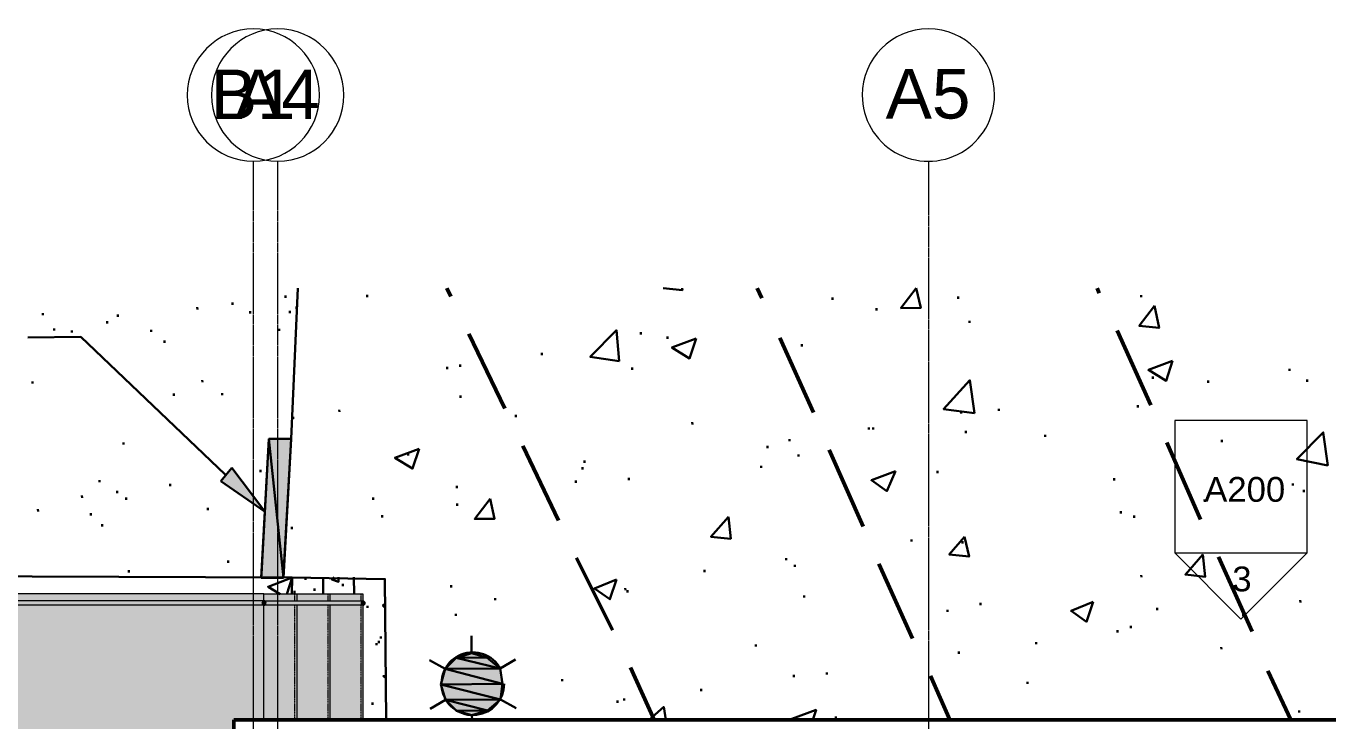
# Model space of a CAD drawing. Header units: inches. Extents: x -4136 to -1245, y 10244 to 12022.
# Drawn here: x -3112.5 to -2640.3, y 11770.3 to 12022.5 of the extents above; entities that cross this region are included whole.
import ezdxf

# ---------------------------------------------------------------- set-up
doc = ezdxf.new("R2010")
doc.units = ezdxf.units.IN
doc.header["$MEASUREMENT"] = 0
for name, pattern in [('Grid Line 1_2_', [0.875, 0.5, -0.125, 0.125, -0.125]), ('IMPORT-DASHEDX2 _3_', [0.225, 0.15, -0.075]), ('Overhead 1_16_', [0.101562, 0.0625, -0.039062])]:
    doc.linetypes.add(name, pattern=pattern)
for name, color, linetype, lineweight in [('A-FLOR', 192, 'Continuous', 13), ('A-FLOR-HRAL', 11, 'Continuous', 9), ('A-FLOR-PATT-2', 8, 'Continuous', 9), ('A-WALL', 113, 'Continuous', 13), ('A-WALL-5', 113, 'Continuous', 50), ('G-ANNO-SYMB', 111, 'Continuous', 9), ('PDF_Geometry-3', 253, 'Continuous', 30), ('PDF_Geometry-5', 111, 'Continuous', 50), ('PDF_Solid Fills-2', 253, 'Continuous', 30), ('S-GRID-1', 1, 'Grid Line 1_2_', 9), ('S-GRID-IDEN', 1, 'Continuous', 9), ('S-STRS', 31, 'Continuous', 9), ('S-STRS-1', 31, 'Overhead 1_16_', 9), ('site plan_dwg _3_-1', 254, 'IMPORT-DASHEDX2 _3_', 9)]:
    doc.layers.add(name, color=color, linetype=linetype, lineweight=lineweight)
doc.styles.add('Arial', font='arial.ttf', dxfattribs={"height": 18})
doc.styles.add('Arial_1', font='arial.ttf', dxfattribs={"height": 9})

# ---------------------------------------------------------------- blocks, each defined once
blk = doc.blocks.new('site plan_dwg _3_-1267336-FLOOR PLAN - MEZZANINE')
at = {"layer": 'PDF_Solid Fills-2'}
for points in [[(2027.32, 1967.4), (2035.32, 1967.4), (2030.52, 2017.8), (2027.4, 1968.73)], [(2035.32, 1967.4), (2030.52, 2017.8), (2038.52, 2017.8), (2035.4, 1968.67)], [(2028.92, 1991.4), (2012.92, 2002.6), (2016.92, 2007.4), (2028.48, 1991.99)], [(2093.72, 1933.8), (2113.72, 1933.8), (2097.72, 1937.8)], [(2097.72, 1937.8), (2108.92, 1937.8), (2103.32, 1939.4), (2100.68, 1938.64)], [(2113.72, 1933.8), (2097.72, 1937.8), (2108.92, 1937.8)], [(2092.12, 1928.2), (2114.52, 1928.2), (2093.72, 1933.8)], [(2114.52, 1928.2), (2093.72, 1933.8), (2113.72, 1933.8)], [(2093.72, 1922.6), (2113.72, 1922.6), (2092.12, 1928.2)], [(2113.72, 1922.6), (2092.12, 1928.2), (2114.52, 1928.2)], [(2097.72, 1918.6), (2108.92, 1918.6), (2093.72, 1922.6)], [(2108.92, 1918.6), (2093.72, 1922.6), (2113.72, 1922.6)], [(2103.32, 1917), (2097.72, 1918.6), (2108.92, 1918.6)]]:
    blk.add_hatch(color=256, dxfattribs=at).paths.add_polyline_path(points, flags=0)
at = {"layer": 'PDF_Geometry-3'}
for p, q in [((2036.92, 2069.8), (2036.92, 2069)), ((2041.49, 2072.47), (2038.52, 2017.8)), ((2066.52, 2069.8), (2066.52, 2069)), ((1948.92, 2064.2), (1948.92, 2063.4)), ((2004.92, 2065.8), (2004.92, 2065)), ((2017.72, 2067.4), (2017.72, 2066.6)), ((2024.12, 2064.2), (2024.12, 2063.4)), ((2038.52, 2064.2), (2038.52, 2063.4)), ((2040.92, 2065.8), (2040.92, 2065)), ((2235.32, 2067.4), (2235.32, 2066.6)), ((2280.92, 2067.4), (2280.92, 2066.6)), ((2347.32, 2067.4), (2347.32, 2066.6)), ((1972.12, 2061), (1972.12, 2060.2)), ((1976.12, 2063.4), (1976.12, 2062.6)), ((2251.32, 2063.4), (2251.32, 2062.6)), ((1952.92, 2058.6), (1952.92, 2057.8)), ((1959.32, 2057.8), (1959.32, 2057)), ((1988.12, 2057.8), (1988.12, 2057)), ((2034.52, 2057.8), (2034.52, 2057)), ((2165.72, 2055.4), (2165.72, 2054.6)), ((2284.92, 2058.6), (2284.92, 2057.8)), ((1992.92, 2053.8), (1992.92, 2053)), ((2175.32, 2053.8), (2175.32, 2053)), ((2224.12, 2050.6), (2224.12, 2049.8)), ((2129.72, 2048.2), (2129.72, 2047.4)), ((2095.32, 2043.4), (2095.32, 2042.6)), ((2100.12, 2044.2), (2100.12, 2043.4)), ((2162.52, 2042.6), (2162.52, 2041.8)), ((2400.92, 2040.2), (2400.92, 2039.4)), ((1944.92, 2039.4), (1944.92, 2038.6)), ((2006.52, 2039.4), (2006.52, 2038.6)), ((2351.32, 2037.8), (2351.32, 2037)), ((2371.32, 2036.2), (2371.32, 2035.4)), ((2407.32, 2036.2), (2407.32, 2035.4)), ((1996.12, 2034.6), (1996.12, 2033.8)), ((2013.72, 2034.6), (2013.72, 2033.8)), ((2100.12, 2033), (2100.12, 2032.2)), ((2056.12, 2028.2), (2056.12, 2027.4)), ((2295.32, 2026.6), (2295.32, 2025.8)), ((2345.72, 2027.4), (2345.72, 2026.6)), ((2039.32, 2025.8), (2039.32, 2025)), ((2120.12, 2025.8), (2120.12, 2025)), ((2184.12, 2022.6), (2184.12, 2021.8)), ((2281.72, 2025.8), (2281.72, 2025)), ((1977.72, 2017), (1977.72, 2016.2)), ((2248.12, 2020.2), (2248.12, 2019.4)), ((2249.72, 2020.2), (2249.72, 2019.4)), ((2283.32, 2018.6), (2283.32, 2017.8)), ((2312.12, 2017), (2312.12, 2016.2)), ((2080.92, 2012.2), (2080.92, 2011.4)), ((2211.32, 2013.8), (2211.32, 2013)), ((2219.32, 2016.2), (2219.32, 2015.4)), ((2376.12, 2014.6), (2376.12, 2013.8)), ((2144.92, 2009), (2144.92, 2008.2)), ((2222.52, 2010.6), (2222.52, 2009.8)), ((1968.92, 2003.4), (1968.92, 2002.6)), ((2027.32, 2006.6), (2027.32, 2005.8)), ((2144.12, 2006.6), (2144.12, 2005.8)), ((2160.92, 2002.6), (2160.92, 2001.8)), ((2208.92, 2006.6), (2208.92, 2005.8)), ((2272.92, 2004.2), (2272.92, 2003.4)), ((1962.52, 1997.8), (1962.52, 1997)), ((1975.32, 1999.4), (1975.32, 1998.6)), ((1994.52, 2001.8), (1994.52, 2001)), ((2098.52, 2000.2), (2098.52, 1999.4)), ((2141.72, 2001.8), (2141.72, 2001)), ((2336.92, 2001), (2336.92, 2000.2)), ((2401.72, 1998.6), (2401.72, 1997.8)), ((1946.52, 1993), (1946.52, 1992.2)), ((1978.52, 1997), (1978.52, 1996.2)), ((2008.12, 1993), (2008.12, 1992.2)), ((2068.12, 1996.2), (2068.12, 1995.4)), ((2098.52, 1993.8), (2098.52, 1993)), ((2369.72, 1993), (2369.72, 1992.2)), ((2405.72, 1996.2), (2405.72, 1995.4)), ((1965.72, 1991.4), (1965.72, 1990.6)), ((2071.32, 1989.8), (2071.32, 1989)), ((2339.32, 1989), (2339.32, 1988.2)), ((1969.72, 1987.4), (1969.72, 1986.6)), ((2038.52, 1985.8), (2038.52, 1985)), ((2344.12, 1987.4), (2344.12, 1986.6)), ((2263.32, 1979.4), (2263.32, 1978.6)), ((2281.72, 1978.6), (2281.72, 1977.8)), ((1979.32, 1970.6), (1979.32, 1969.8)), ((2015.32, 1973.8), (2015.32, 1973)), ((2217.72, 1973), (2217.72, 1972.2)), ((2220.92, 1970.6), (2220.92, 1969.8)), ((2043.32, 1967.4), (2043.32, 1966.6)), ((2049.72, 1967.4), (2049.72, 1961.3)), ((2056.92, 1965), (2056.92, 1964.2)), ((2060.92, 1967.4), (2060.92, 1961.21)), ((2188.12, 1969), (2188.12, 1968.2)), ((2346.52, 1965.8), (2346.52, 1965)), ((2039.32, 1962.6), (2039.32, 1961.8)), ((2046.52, 1963.4), (2046.52, 1962.6)), ((2096.12, 1964.2), (2096.12, 1963.4)), ((2159.32, 1962.6), (2159.32, 1961.8)), ((2160.12, 1961.8), (2160.12, 1961)), ((2065.72, 1957), (2065.72, 1956.2)), ((2112.12, 1959.4), (2112.12, 1958.6)), ((2224.12, 1959.4), (2224.12, 1958.6)), ((2288.12, 1956.2), (2288.12, 1955.4)), ((2404.12, 1956.2), (2404.12, 1955.4)), ((2097.72, 1953.8), (2097.72, 1953)), ((2276.12, 1953.8), (2276.12, 1953)), ((2352.12, 1953.8), (2352.12, 1953)), ((2383.32, 1951.4), (2383.32, 1950.6)), ((2070.52, 1945.8), (2070.52, 1945)), ((2103.32, 1939.4), (2103.32, 1945.8)), ((2337.72, 1945.8), (2337.72, 1945)), ((2342.52, 1947.4), (2342.52, 1946.6)), ((2068.92, 1943.4), (2068.92, 1942.6)), ((2069.72, 1944.2), (2069.72, 1943.4)), ((2206.52, 1941.8), (2206.52, 1941)), ((2308.12, 1941.8), (2308.12, 1941)), ((2093.72, 1933.8), (2088.12, 1937)), ((2280.12, 1938.6), (2280.12, 1937.8)), ((2375.32, 1939.4), (2375.32, 1938.6)), ((2136.12, 1929.8), (2136.12, 1929)), ((2220.12, 1930.6), (2220.12, 1929.8)), ((2232.12, 1931.4), (2232.12, 1930.6)), ((2304.92, 1927.4), (2304.92, 1926.6)), ((2093.72, 1922.6), (2088.12, 1919.4)), ((2113.72, 1922.6), (2119.32, 1919.4)), ((2158.52, 1922.6), (2158.52, 1921.8)), ((2186.52, 1925.8), (2186.52, 1925)), ((2067.32, 1921.8), (2067.32, 1921)), ((2156.12, 1921.8), (2156.12, 1921)), ((2103.32, 1917), (2103.32, 1915.23)), ((2235.32, 1915.4), (2235.32, 1914.6)), ((2403.32, 1916.2), (2403.32, 1915.4))]:
    blk.add_line(p, q, dxfattribs=at)
at = {"layer": 'PDF_Geometry-3', "flags": 128}
for points in [[(2180.85, 2071.31), (2180.92, 2070.6), (2173.98, 2071.37)], [(2014.52, 2005), (1962.52, 2055.4), (1943.32, 2055.4)], [(2035.32, 1967.4), (2038.52, 2017.8), (2030.52, 2017.8), (2027.32, 1967.4)], [(2038.52, 1967.4), (1849.72, 1969.8), (1849.66, 1963.09)], [(2034.15, 1961.43), (2029.72, 1964.2), (2038.52, 1967.4), (2072.12, 1966.6), (2072.12, 1915.49)], [(2038.34, 1961.4), (2038.52, 1967.4), (2036.52, 1961.41)], [(2055.32, 1967.4), (2055.32, 1965.8), (2052.92, 1966.6), (2053.72, 1967.4)], [(2072.12, 1956.2), (2071.32, 1957), (2072.12, 1957.8)], [(2119.32, 1937), (2113.72, 1933.8), (2114.52, 1928.2)], [(2072.12, 1930.6), (2071.32, 1931.4), (2072.12, 1931.4)], [(2167.54, 1914.69), (2172.92, 1919.4), (2173.6, 1914.64)], [(2219.66, 1914.26), (2219.32, 1914.6), (2228.12, 1917.8), (2226.92, 1914.2)]]:
    blk.add_lwpolyline(points, dxfattribs=at)
for points in [[(2265.72, 2070.6), (2267.32, 2063.4), (2260.12, 2063.4)], [(2352.12, 2063.4), (2353.72, 2055.4), (2346.52, 2056.2)], [(2157.72, 2045), (2147.32, 2046.6), (2156.92, 2056.2)], [(2185.72, 2053), (2183.32, 2045.8), (2176.92, 2049.8)], [(2358.52, 2043.4), (2356.12, 2036.2), (2349.72, 2040.2)], [(2286.52, 2025), (2275.32, 2026.6), (2284.92, 2037)], [(2414.52, 2005), (2403.32, 2007.4), (2412.92, 2017)], [(2084.92, 2013.8), (2082.52, 2006.6), (2076.12, 2010.6)], [(2257.72, 2004.2), (2254.52, 1997), (2248.92, 2001)], [(2110.52, 1995.4), (2112.12, 1988.2), (2104.92, 1988.2)], [(2196.92, 1988.2), (2197.72, 1980.2), (2190.52, 1981)], [(2282.52, 1980.2), (2284.12, 1973), (2276.92, 1973.8)], [(2368.92, 1973), (2369.72, 1965), (2362.52, 1965.8)], [(2156.12, 1965.8), (2153.72, 1958.6), (2148.12, 1962.6)], [(2328.92, 1956.2), (2326.52, 1949), (2320.92, 1953)]]:
    blk.add_lwpolyline(points, close=True, dxfattribs=at)
at = {"layer": 'PDF_Geometry-3'}
blk.add_arc((2103.72, 1928.37), 11.38, 28.4956, 359.0906, dxfattribs=at)
at = {"layer": 'PDF_Geometry-5'}
for p, q in [((2095.5, 2072.02), (2096.92, 2069)), ((2208.09, 2071.09), (2209.72, 2067.4)), ((2331.32, 2070.06), (2332.12, 2068.2)), ((2103.32, 2055.4), (2116.12, 2028.2)), ((2338.52, 2054.6), (2350.52, 2027.4)), ((2216.12, 2053), (2228.12, 2025.8)), ((2122.52, 2014.6), (2135.32, 1987.4)), ((2233.72, 2012.2), (2245.72, 1984.2)), ((2356.12, 2013.8), (2368.12, 1985.8)), ((2141.72, 1973.8), (2154.52, 1947.4)), ((2251.32, 1970.6), (2263.32, 1943.4)), ((2374.52, 1972.2), (2386.52, 1945)), ((2160.92, 1933.8), (2169.33, 1914.68)), ((2269.72, 1929.8), (2276.58, 1913.78)), ((2392.12, 1930.6), (2400.3, 1912.75))]:
    blk.add_line(p, q, dxfattribs=at)
at = {"layer": 'PDF_Solid Fills-2'}
for p, q in [((2030.52, 2017.8), (2027.4, 1968.73)), ((2035.32, 1967.4), (2030.52, 2017.8)), ((2035.32, 1967.4), (2030.52, 2017.8)), ((2030.52, 2017.8), (2038.52, 2017.8)), ((2038.52, 2017.8), (2035.4, 1968.67)), ((2012.92, 2002.6), (2016.92, 2007.4)), ((2016.92, 2007.4), (2028.48, 1991.99)), ((2028.92, 1991.4), (2012.92, 2002.6)), ((2028.48, 1991.99), (2028.92, 1991.4)), ((2027.4, 1968.73), (2027.32, 1967.4)), ((2027.32, 1967.4), (2035.32, 1967.4)), ((2035.4, 1968.67), (2035.32, 1967.4)), ((2097.72, 1937.8), (2093.72, 1933.8)), ((2100.68, 1938.64), (2097.72, 1937.8)), ((2097.72, 1937.8), (2108.92, 1937.8)), ((2113.72, 1933.8), (2097.72, 1937.8)), ((2113.72, 1933.8), (2097.72, 1937.8)), ((2097.72, 1937.8), (2108.92, 1937.8)), ((2103.32, 1939.4), (2100.68, 1938.64)), ((2108.92, 1937.8), (2103.32, 1939.4)), ((2108.92, 1937.8), (2113.72, 1933.8)), ((2093.72, 1933.8), (2092.12, 1928.2)), ((2093.72, 1933.8), (2113.72, 1933.8)), ((2114.52, 1928.2), (2093.72, 1933.8)), ((2114.52, 1928.2), (2093.72, 1933.8)), ((2093.72, 1933.8), (2113.72, 1933.8)), ((2113.72, 1933.8), (2114.52, 1928.2)), ((2092.12, 1928.2), (2114.52, 1928.2)), ((2113.72, 1922.6), (2092.12, 1928.2)), ((2092.12, 1928.2), (2093.72, 1922.6)), ((2113.72, 1922.6), (2092.12, 1928.2)), ((2092.12, 1928.2), (2114.52, 1928.2)), ((2114.52, 1928.2), (2113.72, 1922.6)), ((2093.72, 1922.6), (2113.72, 1922.6)), ((2108.92, 1918.6), (2093.72, 1922.6)), ((2093.72, 1922.6), (2097.72, 1918.6)), ((2108.92, 1918.6), (2093.72, 1922.6)), ((2093.72, 1922.6), (2113.72, 1922.6)), ((2113.72, 1922.6), (2108.92, 1918.6)), ((2103.32, 1917), (2097.72, 1918.6)), ((2097.72, 1918.6), (2108.92, 1918.6)), ((2097.72, 1918.6), (2108.92, 1918.6)), ((2108.92, 1918.6), (2103.32, 1917))]:
    blk.add_line(p, q, dxfattribs=at)
blk = doc.blocks.new('Railing - Lapeyre - 1 1_2_ Post-1355937-FLOOR PLAN - MEZZANINE')
at = {"layer": 'A-FLOR-HRAL'}
blk.add_hatch(color=256, dxfattribs=at).paths.add_polyline_path([(0.07, 0.74), (-0.02, 0.75), (-0.33, 0.67), (-0.41, 0.62), (-0.63, 0.4), (-0.65, 0.37), (-0.72, 0.19), (-0.72, 0), (-0.63, 0.02), (-0.54, 0.33), (-0.53, 0.37), (-0.41, 0.53), (-0.25, 0.65), (0.05, 0.74)], flags=0)
blk.add_arc((0, 0), 0.75, 84.3466, 180, dxfattribs=at)
blk = doc.blocks.new('Railing - Lapeyre - 1 1_2_ Post-V1-FLOOR PLAN - MEZZANINE')
at = {"layer": 'A-FLOR-HRAL'}
blk.add_hatch(color=256, dxfattribs=at).paths.add_polyline_path([(0, -0.75), (0.19, -0.72), (0.37, -0.65), (0.53, -0.53), (0.65, -0.38), (0.72, -0.19), (0.72, 0), (-0.75, 0), (-0.72, -0.19), (-0.65, -0.38), (-0.53, -0.53), (-0.38, -0.65), (-0.19, -0.72)], flags=0)
blk.add_arc((0, 0), 0.75, 180, 360, dxfattribs=at)
blk = doc.blocks.new('Railing - Railing-1339868-FLOOR PLAN - MEZZANINE')
at = {"layer": 'A-FLOR-HRAL'}
h = blk.add_hatch(color=256, dxfattribs=at)
h.paths.add_polyline_path([(-3209.2, 11738.4), (-3208.45, 11738.4), (-3208.48, 11747.66), (-3209.95, 11747.66), (-3209.93, 11738.4), (-3209.4, 11738.4)], flags=0)
h.paths.add_polyline_path([(-3209.71, 11748.22), (-3208.45, 11748.22), (-3208.48, 11757.08), (-3209.95, 11757.08), (-3209.92, 11748.22), (-3209.73, 11748.22)], flags=0)
h.paths.add_polyline_path([(-3209.35, 11757.64), (-3208.45, 11757.64), (-3208.48, 11812.42), (-3209.95, 11813.9), (-3209.93, 11757.64), (-3209.4, 11757.64)], flags=0)
blk.add_hatch(color=256, dxfattribs=at).paths.add_polyline_path([(-3026.61, 11812.4), (-3026.83, 11812.62), (-3026.91, 11812.77), (-3026.95, 11812.95), (-3026.94, 11813.15), (-3026.88, 11813.34), (-3026.76, 11813.52), (-3026.72, 11813.56), (-3026.58, 11813.68), (-3026.4, 11813.75), (-3026.2, 11813.79), (-3026.2, 11813.9), (-3209.93, 11813.87), (-3208.45, 11812.4), (-3026.72, 11812.4)], flags=0)
for p, q in [((-3026.2, 11813.9), (-3209.95, 11813.9)), ((-3209.95, 11813.9), (-3209.95, 11757.64)), ((-3208.45, 11812.4), (-3026.2, 11812.4)), ((-3208.45, 11757.64), (-3208.45, 11812.4)), ((-3026.2, 11813.9), (-3026.2, 11813.79)), ((-3209.95, 11757.08), (-3209.95, 11748.22)), ((-3208.45, 11748.22), (-3208.45, 11757.08)), ((-3209.95, 11747.66), (-3209.95, 11738.4)), ((-3208.45, 11738.4), (-3208.45, 11747.66)), ((-3208.45, 11738.4), (-3209.95, 11738.4))]:
    blk.add_line(p, q, dxfattribs=at)
blk.add_open_spline([(-3209.95, 11813.9), (-3209.95, 11813.9), (-3209.94, 11813.88), (-3209.9, 11813.84), (-3209.85, 11813.8), (-3209.81, 11813.75), (-3209.77, 11813.71), (-3209.72, 11813.66), (-3209.66, 11813.6), (-3209.59, 11813.54), (-3209.54, 11813.48), (-3209.49, 11813.43), (-3209.44, 11813.39), (-3209.4, 11813.34), (-3209.35, 11813.29), (-3209.3, 11813.24), (-3209.25, 11813.19), (-3209.2, 11813.15), (-3209.15, 11813.1), (-3209.11, 11813.05), (-3209.06, 11813), (-3209.01, 11812.95), (-3208.96, 11812.9), (-3208.92, 11812.86), (-3208.87, 11812.81), (-3208.83, 11812.77), (-3208.79, 11812.73), (-3208.73, 11812.68), (-3208.68, 11812.63), (-3208.64, 11812.58), (-3208.6, 11812.54), (-3208.55, 11812.49), (-3208.51, 11812.45), (-3208.47, 11812.41), (-3208.45, 11812.4), (-3208.45, 11812.4)], degree=3, knots=[0, 0, 0, 0, 0.083333, 0.125, 0.166667, 0.208333, 0.229167, 0.25, 0.291667, 0.333333, 0.354167, 0.375, 0.395833, 0.416667, 0.4375, 0.458333, 0.479167, 0.5, 0.520833, 0.541667, 0.5625, 0.583333, 0.604167, 0.625, 0.645833, 0.666667, 0.6875, 0.708333, 0.75, 0.770833, 0.791667, 0.833333, 0.875, 0.916667, 1, 1, 1, 1], dxfattribs=at)
at = {"rotation": 269.9999999999996}
blk.add_blockref('Railing - Lapeyre - 1 1_2_ Post-1355937-FLOOR PLAN - MEZZANINE', (-3026.2, 11813.15), dxfattribs=at)
blk.add_blockref('Railing - Lapeyre - 1 1_2_ Post-V1-FLOOR PLAN - MEZZANINE', (-3209.2, 11738.4))
blk = doc.blocks.new('Railing - Lapeyre - 1 1_2_ Post-1355956-FLOOR PLAN - MEZZANINE')
at = {"layer": 'A-FLOR-HRAL'}
blk.add_hatch(color=256, dxfattribs=at).paths.add_polyline_path([(0.75, 0), (0.72, 0.19), (0.65, 0.37), (0.53, 0.53), (0.37, 0.65), (0.19, 0.72), (0, 0.75), (-0.19, 0.72), (-0.38, 0.65), (-0.53, 0.53), (-0.65, 0.37), (-0.72, 0.19), (-0.75, 0), (-0.72, -0.19), (-0.65, -0.38), (-0.53, -0.53), (-0.38, -0.65), (-0.19, -0.72), (0, -0.75), (0.19, -0.72), (0.37, -0.65), (0.53, -0.53), (0.65, -0.38), (0.72, -0.19)], flags=0)
for start, end in [(360, 180), (180, 360)]:
    blk.add_arc((0, 0), 0.75, start, end, dxfattribs=at)
blk = doc.blocks.new('Railing - Lapeyre - 1 1_2_ Post-1355958-FLOOR PLAN - MEZZANINE')
at = {"layer": 'A-FLOR-HRAL'}
blk.add_hatch(color=256, dxfattribs=at).paths.add_polyline_path([(0.75, 0), (0.72, 0.19), (0.65, 0.37), (0.53, 0.53), (0.37, 0.65), (0.19, 0.72), (0, 0.75), (-0.19, 0.72), (-0.38, 0.65), (-0.53, 0.53), (-0.65, 0.37), (-0.72, 0.19), (-0.75, 0), (-0.72, -0.19), (-0.65, -0.38), (-0.53, -0.53), (-0.38, -0.65), (-0.19, -0.72), (0, -0.75), (0.19, -0.72), (0.37, -0.65), (0.54, -0.52), (0.65, -0.38), (0.72, -0.19)], flags=0)
for start, end in [(360, 180), (180, 360)]:
    blk.add_arc((0, 0), 0.75, start, end, dxfattribs=at)
blk = doc.blocks.new('Railing - Railing-1340472-FLOOR PLAN - MEZZANINE')
at = {"layer": 'A-FLOR-HRAL'}
blk.add_hatch(color=256, dxfattribs=at).paths.add_polyline_path([(-3025.68, 11812.27), (-2990.4, 11812.3), (-2990.58, 11812.37), (-2990.74, 11812.49), (-2990.86, 11812.65), (-2990.93, 11812.83), (-2990.96, 11813.02), (-2990.93, 11813.22), (-2990.86, 11813.4), (-2990.74, 11813.55), (-2990.58, 11813.67), (-2990.4, 11813.75), (-2990.4, 11813.77), (-3025.77, 11813.75), (-3025.58, 11813.55), (-3025.5, 11813.4), (-3025.48, 11813.34), (-3025.47, 11812.95), (-3025.53, 11812.71), (-3025.64, 11812.54), (-3025.8, 11812.4), (-3025.83, 11812.37), (-3026.01, 11812.3), (-3026.01, 11812.27)], flags=0)
blk.add_hatch(color=256, dxfattribs=at).paths.add_polyline_path([(-3025.68, 11812.27), (-2990.4, 11812.3), (-2990.58, 11812.37), (-2990.74, 11812.49), (-2990.86, 11812.65), (-2990.93, 11812.83), (-2990.96, 11813.02), (-2990.93, 11813.22), (-2990.86, 11813.4), (-2990.74, 11813.55), (-2990.58, 11813.67), (-2990.4, 11813.75), (-2990.4, 11813.77), (-3025.77, 11813.75), (-3025.58, 11813.55), (-3025.5, 11813.4), (-3025.48, 11813.34), (-3025.47, 11812.95), (-3025.53, 11812.71), (-3025.64, 11812.54), (-3025.8, 11812.4), (-3025.83, 11812.37), (-3026.01, 11812.3), (-3026.01, 11812.27)], flags=0)
for p, q in [((-2990.21, 11812.27), (-3026.21, 11812.27)), ((-2990.21, 11813.77), (-3025.8, 11813.77))]:
    blk.add_line(p, q, dxfattribs=at)
at = {"rotation": 270}
for name, p in [('Railing - Lapeyre - 1 1_2_ Post-1355958-FLOOR PLAN - MEZZANINE', (-3026.21, 11813.02)), ('Railing - Lapeyre - 1 1_2_ Post-1355956-FLOOR PLAN - MEZZANINE', (-2990.21, 11813.02))]:
    blk.add_blockref(name, p, dxfattribs=at)
blk = doc.blocks.new('Grid - Grid Head - Circle-50561-FLOOR PLAN - MEZZANINE')
at = {"layer": 'S-GRID-IDEN'}
for start, end in [(360, 180), (180, 360)]:
    blk.add_arc((0, 0), 0.25, start, end, dxfattribs=at)
blk = doc.blocks.new('Elevation - Detail Number-151647-FLOOR PLAN - MEZZANINE')
at = {"layer": 'G-ANNO-SYMB'}
for p, q in [((0.25, 0.25), (-0.25, 0.25)), ((-0.25, 0.25), (-0.25, -0.25)), ((0.25, -0.25), (0.25, 0.25)), ((-0.25, -0.25), (0.25, -0.25))]:
    blk.add_line(p, q, dxfattribs=at)
blk = doc.blocks.new('Elevation - Detail Number-151370-FLOOR PLAN - MEZZANINE')
at = {"layer": 'G-ANNO-SYMB'}
for p, q in [((0, 0.25), (-0.25, 0)), ((0.25, 0), (0, 0.25)), ((-0.25, 0), (0.25, 0))]:
    blk.add_line(p, q, dxfattribs=at)

msp = doc.modelspace()

# ---------------------------------------------------------------- hatches: boundary and pattern name
at = {"layer": 'A-FLOR-PATT-2'}
h = msp.add_hatch(dxfattribs=at)
h.set_pattern_fill('FP_3', color=256, style=0, pattern_type=2)
h.set_pattern_definition([(0, (0, 0), (30.72, 7.68), [1.267, -21.773, 1.267, -21.773, -122.88]), (0, (0, 0), (30.72, 7.68), [-46.08, 1.267, -44.813, 1.267, -21.773, -53.76]), (0, (0, 0), (30.72, 7.68), [-115.2, 1.267, -14.093, 1.267, -37.133]), (120, (11.52, 3.84), (-22.011075, 22.7643004), [1.267, -21.773, 1.267, -21.773, -122.88]), (120, (11.52, 3.84), (-22.011075, 22.7643004), [-46.08, 1.267, -44.813, 1.267, -21.773, -53.76]), (120, (11.52, 3.84), (-22.011075, 22.7643004), [-115.2, 1.267, -14.093, 1.267, -37.133]), (240, (15.36, 19.2), (-8.708925, -30.4443004), [1.267, -21.773, 1.267, -21.773, -122.88]), (240, (15.36, 19.2), (-8.708925, -30.4443004), [-46.08, 1.267, -44.813, 1.267, -21.773, -53.76]), (240, (15.36, 19.2), (-8.708925, -30.4443004), [-115.2, 1.267, -14.093, 1.267, -37.133])])
h.paths.add_polyline_path([(-3034.97, 10794.77), (-3034.09, 10794.77), (-3034.97, 10795.45), (-3036.08, 10796.9), (-3036.78, 10798.58), (-3037.02, 10800.4), (-3036.78, 10802.21), (-3036.08, 10803.9), (-3035.21, 10805.02), (-3037.08, 10805.02), (-3037.08, 10836.27), (-3072.08, 10836.27), (-3072.08, 10838.02), (-3037.08, 10838.02), (-3037.08, 11046.27), (-3036.33, 11046.27), (-3036.33, 11094.27), (-3581.7, 11094.27), (-3581.7, 11181.96), (-3616.7, 11181.96), (-3616.7, 11183.71), (-3581.7, 11183.71), (-3581.7, 11452.52), (-3772.63, 11452.49), (-3850.46, 11389.66), (-3850.76, 11389.6), (-3851, 11389.64), (-3851.09, 11389.68), (-3851.23, 11389.77), (-3851.37, 11389.91), (-3851.45, 11390.04), (-3851.5, 11390.23), (-3851.5, 11390.44), (-3851.38, 11390.76), (-3851.25, 11390.91), (-3851, 11391.12), (-3773.09, 11454.02), (-3581.7, 11454.02), (-3581.7, 11456.52), (-3774.01, 11456.52), (-3974.76, 11294.35), (-4075.29, 11303.4), (-3669.02, 10794.77), (-3036.78, 10794.77)], flags=0)
h.paths.add_polyline_path([(-3026.33, 11046.27), (-3026.2, 11046.27), (-3026.2, 11096.52), (-3026.33, 11096.52)], flags=0)
h.paths.add_polyline_path([(-3285.95, 11106.52), (-3049.33, 11106.52), (-3049.33, 11121.51), (-3036.33, 11121.51), (-3036.33, 11387.77), (-3071.33, 11387.77), (-3071.33, 11389.52), (-3036.33, 11389.52), (-3036.33, 11424.64), (-3049.33, 11424.64), (-3049.33, 11447.9), (-3285.95, 11447.9), (-3285.95, 11424.64), (-3301.95, 11424.64), (-3301.95, 11447.9), (-3558.45, 11447.9), (-3558.45, 11424.64), (-3570.83, 11424.64), (-3570.83, 11121.51), (-3558.45, 11121.51), (-3558.45, 11106.52), (-3301.95, 11106.52), (-3301.95, 11121.51), (-3285.95, 11121.51)], flags=0)
h.paths.add_polyline_path([(-3026.33, 11106.52), (-3026.2, 11106.52), (-3026.2, 11455.52), (-3026.33, 11455.52), (-3026.33, 11156.41)], flags=0)
h.paths.add_polyline_path([(-3568.48, 11207.61), (-3569.13, 11207.61), (-3569.13, 11208.61), (-3408.48, 11208.61), (-3408.48, 11207.61), (-3567.77, 11207.61)], flags=0)
h.paths.add_polyline_path([(-3570.48, 11208.9), (-3570.48, 11354.9), (-3568.48, 11354.9), (-3568.48, 11208.9), (-3570.41, 11208.9)], flags=0)
h.paths.add_polyline_path([(-3569.13, 11355.18), (-3569.13, 11356.18), (-3408.48, 11356.18), (-3408.48, 11355.18), (-3568.54, 11355.18)], flags=0)
h.paths.add_polyline_path([(-3120.79, 11455.52), (-3037.08, 11455.52), (-3037.08, 11741.46), (-3072.08, 11741.46), (-3072.08, 11743.21), (-3037.08, 11743.21), (-3037.08, 11770.65), (-3026.2, 11770.65), (-3026.21, 11812.27), (-3026.4, 11812.3), (-3026.74, 11812.4), (-3208.45, 11812.4), (-3208.45, 11757.64), (-3202.45, 11757.64), (-3202.45, 11757.08), (-3206.6, 11757.08), (-3207.08, 11756.88), (-3207.28, 11756.39), (-3207.28, 11748.91), (-3207.08, 11748.42), (-3206.59, 11748.22), (-3202.45, 11748.22), (-3202.45, 11747.66), (-3208.45, 11747.66), (-3208.48, 11738.2), (-3208.55, 11738.02), (-3208.67, 11737.87), (-3208.83, 11737.75), (-3209.01, 11737.67), (-3209.21, 11737.65), (-3209.4, 11737.67), (-3209.58, 11737.75), (-3209.73, 11737.87), (-3209.85, 11738.02), (-3209.93, 11738.2), (-3209.95, 11738.59), (-3209.95, 11747.66), (-3212.45, 11747.66), (-3212.45, 11506.13), (-3212.26, 11506.11), (-3212.08, 11506.03), (-3211.92, 11505.91), (-3211.8, 11505.76), (-3211.73, 11505.58), (-3211.7, 11505.38), (-3211.73, 11505.19), (-3211.8, 11505.01), (-3211.92, 11504.85), (-3212.08, 11504.73), (-3212.26, 11504.66), (-3212.45, 11504.63), (-3212.45, 11472.99), (-3202.45, 11472.99), (-3202.45, 11472.43), (-3206.59, 11472.43), (-3207.08, 11472.23), (-3207.28, 11471.74), (-3207.28, 11464.26), (-3207.08, 11463.77), (-3206.59, 11463.57), (-3202.45, 11463.57), (-3202.45, 11463.01), (-3212.45, 11463.01), (-3212.45, 11456.52), (-3261.45, 11456.52), (-3261.45, 11455.52), (-3146.96, 11455.52)], flags=0)
h.paths.add_polyline_path([(-3208.31, 11463.57), (-3207.83, 11463.77), (-3207.62, 11464.26), (-3207.62, 11471.74), (-3207.83, 11472.23), (-3208.31, 11472.43), (-3212.45, 11472.43), (-3212.45, 11463.57), (-3208.81, 11463.57)], flags=0)
h.paths.add_polyline_path([(-3208.31, 11748.22), (-3207.83, 11748.42), (-3207.62, 11748.91), (-3207.62, 11756.39), (-3207.83, 11756.88), (-3208.31, 11757.08), (-3208.45, 11757.08), (-3208.45, 11748.22)], flags=0)
h.paths.add_polyline_path([(-3209.95, 11748.22), (-3209.95, 11757.08), (-3212.45, 11757.08), (-3212.45, 11748.22)], flags=0)
h.paths.add_polyline_path([(-3209.95, 11757.64), (-3209.93, 11813.9), (-3026.2, 11813.9), (-3026.2, 11816.4), (-3212.45, 11816.4), (-3212.45, 11757.64)], flags=0)
at = {"layer": 'A-WALL'}
msp.add_hatch(color=256, dxfattribs=at).paths.add_polyline_path([(-1585.45, 11769.9), (-1585.45, 11770.65), (-3037.08, 11770.65), (-3037.08, 11769.9), (-1615.75, 11769.9)], flags=0)
at = {"layer": 'S-STRS'}
h = msp.add_hatch(color=256, dxfattribs=at)
h.paths.add_polyline_path([(-3014.21, 11770.65), (-3014.21, 11812.27), (-3026.2, 11812.27), (-3026.2, 11770.65), (-3016.27, 11770.65)], flags=0)
h.paths.add_polyline_path([(-3025.55, 11813.77), (-3014.21, 11813.77), (-3014.21, 11816.27), (-3026.2, 11816.27), (-3026.2, 11813.9), (-3026.01, 11813.87), (-3025.67, 11813.77)], flags=0)
h = msp.add_hatch(color=256, dxfattribs=at)
h.paths.add_polyline_path([(-3014.21, 11770.65), (-3002.21, 11770.65), (-3002.21, 11812.27), (-3014.21, 11812.27), (-3014.21, 11771.59)], flags=0)
h.paths.add_polyline_path([(-3014.21, 11813.77), (-3002.21, 11813.77), (-3002.21, 11816.27), (-3014.21, 11816.27)], flags=0)
h = msp.add_hatch(color=256, dxfattribs=at)
h.paths.add_polyline_path([(-2990.21, 11770.65), (-2990.21, 11812.27), (-3002.21, 11812.27), (-3002.21, 11770.65), (-2995.37, 11770.65)], flags=0)
h.paths.add_polyline_path([(-2990.21, 11813.77), (-2990.21, 11816.27), (-3002.21, 11816.27), (-3002.21, 11813.77), (-2990.38, 11813.77)], flags=0)

# ---------------------------------------------------------------- linework, layer by layer
at = {"layer": 'A-FLOR'}
for p, q in [((-3026.2, 11816.4), (-3212.45, 11816.4)), ((-3026.2, 11813.9), (-3026.2, 11816.4)), ((-3026.2, 11770.65), (-3026.2, 11812.27))]:
    msp.add_line(p, q, dxfattribs=at)
at = {"layer": 'A-WALL-5'}
for p, q in [((-1585.45, 11770.65), (-3037.08, 11770.65)), ((-3037.08, 11770.65), (-3037.08, 11455.52))]:
    msp.add_line(p, q, dxfattribs=at)
at = {"layer": 'S-GRID-1'}
for p, q in [((-3030.02, 10327.11), (-3030.02, 11973.42)), ((-3021.2, 10327.11), (-3021.2, 11973.42)), ((-2785.2, 11973.42), (-2785.2, 10769.7))]:
    msp.add_line(p, q, dxfattribs=at)
at = {"layer": 'S-STRS'}
for p, q in [((-3026.21, 11813.9), (-3026.21, 11816.27)), ((-3014.21, 11816.27), (-3026.2, 11816.27)), ((-3002.21, 11816.27), (-3014.21, 11816.27)), ((-3014.21, 11813.77), (-3014.21, 11816.27)), ((-2990.21, 11816.27), (-3002.21, 11816.27)), ((-3002.21, 11813.77), (-3002.21, 11816.27)), ((-2990.21, 11813.77), (-2990.21, 11816.27)), ((-3026.21, 11770.65), (-3026.21, 11812.27)), ((-3014.21, 11770.65), (-3014.21, 11812.27)), ((-3002.21, 11770.65), (-3002.21, 11812.27)), ((-2990.21, 11770.65), (-2990.21, 11812.27))]:
    msp.add_line(p, q, dxfattribs=at)
at = {"layer": 'S-STRS-1'}
for p, q in [((-3014.96, 11813.77), (-3014.96, 11816.27)), ((-3002.96, 11813.77), (-3002.96, 11816.27)), ((-2990.96, 11813.77), (-2990.96, 11816.27)), ((-3014.96, 11770.65), (-3014.96, 11812.27)), ((-3002.96, 11770.65), (-3002.96, 11812.27)), ((-2990.96, 11770.65), (-2990.96, 11812.27))]:
    msp.add_line(p, q, dxfattribs=at)

# ---------------------------------------------------------------- block references
at = {"layer": 'A-FLOR-HRAL'}
for name in ['Railing - Railing-1339868-FLOOR PLAN - MEZZANINE', 'Railing - Railing-1340472-FLOOR PLAN - MEZZANINE']:
    msp.add_blockref(name, (0, 0), dxfattribs=at)
at = {"layer": 'G-ANNO-SYMB', "xscale": 95.99999999999994, "yscale": 95.99999999999994, "zscale": 95.99999999999994}
msp.add_blockref('Elevation - Detail Number-151647-FLOOR PLAN - MEZZANINE', (-2671.85, 11855.27), dxfattribs=at)
at = {"layer": 'G-ANNO-SYMB', "extrusion": (0, 0, -1), "xscale": 95.99999999999994, "yscale": 95.99999999999994, "zscale": 95.99999999999994, "rotation": 180}
msp.add_blockref('Elevation - Detail Number-151370-FLOOR PLAN - MEZZANINE', (2671.85, 11831.27), dxfattribs=at)
at = {"layer": 'S-GRID-IDEN', "xscale": 95.99999999999994, "yscale": 95.99999999999994, "zscale": 95.99999999999994}
for p in [(-3030.02, 11997.42), (-3021.2, 11997.42)]:
    msp.add_blockref('Grid - Grid Head - Circle-50561-FLOOR PLAN - MEZZANINE', p, dxfattribs=at)
at = {"layer": 'S-GRID-IDEN', "xscale": 95.99999999999994, "yscale": 95.99999999999994, "zscale": 95.99999999999994, "rotation": 180}
msp.add_blockref('Grid - Grid Head - Circle-50561-FLOOR PLAN - MEZZANINE', (-2785.2, 11997.42), dxfattribs=at)
at = {"layer": 'site plan_dwg _3_-1', "rotation": 0.4767314902811993}
msp.add_blockref('site plan_dwg _3_-1267336-FLOOR PLAN - MEZZANINE', (-5038.04, 9837.99), dxfattribs=at)

# ---------------------------------------------------------------- texts
at = {"layer": 'G-ANNO-SYMB', "char_height": 9, "attachment_point": 1, "style": 'Arial_1'}
for s, insert, width in [('A200', (-2685.12, 11858.82), 35.754), ('3', (-2674.96, 11826.32), 8.484)]:
    msp.add_mtext(s, dxfattribs=dict(at, insert=insert, width=width))
at = {"layer": 'S-GRID-IDEN', "char_height": 18, "width": 37.269, "attachment_point": 1, "style": 'Arial'}
for s, insert in [('B1', (-3045.52, 12006.71)), ('A4', (-3036.7, 12006.71)), ('A5', (-2800.69, 12006.91))]:
    msp.add_mtext(s, dxfattribs=dict(at, insert=insert))

doc.saveas('drawing.dxf')
